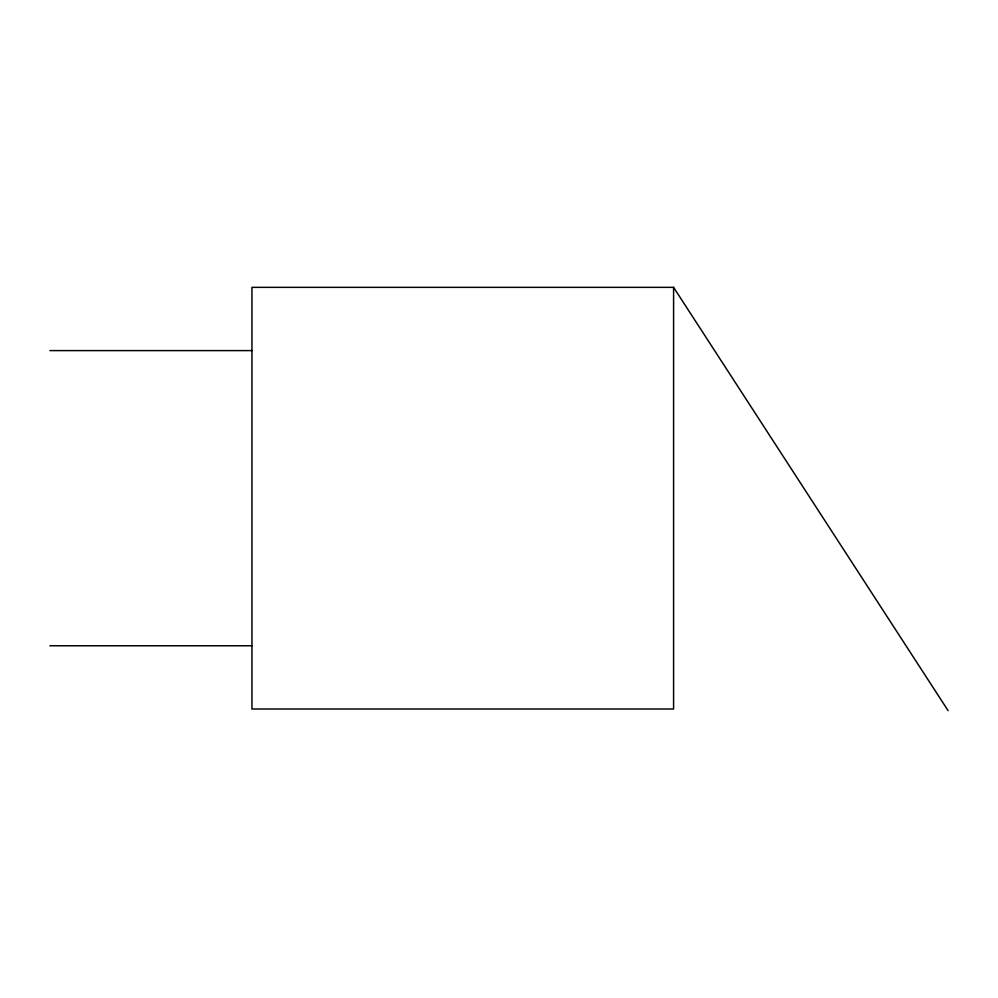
<?xml version="1.0" encoding="UTF-8"?>
<svg xmlns="http://www.w3.org/2000/svg" width="998" height="998" viewBox="0 0 998 998"><rect width="100%" height="100%" fill="white"/><g stroke="black" fill="none" stroke-linecap="round" stroke-linejoin="round"><path stroke-width="1.5" d="M673.588 287.349L251.945 287.349L251.945 709.004L673.588 709.004L673.588 287.349L948.1 710.651M49.9 350.597L251.945 350.597M49.9 645.756L251.945 645.756"/></g></svg>
